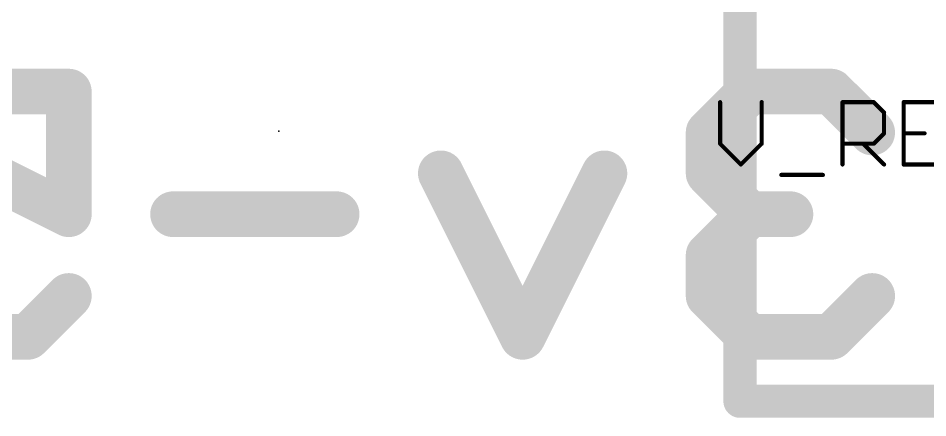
# Model space of a CAD drawing. Extents: x -128 to 56, y -3 to 18.
# Drawn here: x 26.6 to 32.16, y 5.87 to 8.31 of the extents above; entities that cross this region are included whole.
import ezdxf

# ---------------------------------------------------------------- set-up
doc = ezdxf.new("R2010")
doc.units = 0
for name, color, linetype in [('21', 53, 'CONTINUOUS'), ('22', 53, 'CONTINUOUS'), ('23', 53, 'CONTINUOUS'), ('27', 253, 'CONTINUOUS')]:
    doc.layers.add(name, color=color, linetype=linetype)

msp = doc.modelspace()

# ---------------------------------------------------------------- linework, layer by layer
at = {"layer": '21', "const_width": 0.2032}
for points in [[(31.0134, 5.969), (31.0134, 9.271)], [(37.5666, 5.969), (31.0134, 5.969)]]:
    msp.add_lwpolyline(points, dxfattribs=at)
at = {"layer": '21', "const_width": 0.1016}
for points in [[(31.0134, 6.0198, 1), (31.0134, 5.9182)], [(30.9626, 5.969, 1), (31.0642, 5.969)]]:
    msp.add_lwpolyline(points, format="xyb", dxfattribs=at)
at = {"layer": '22', "const_width": 0.2794}
for points in [[(25.9102, 7.8626), (26.9101, 7.8626)], [(26.9101, 7.8626), (26.9101, 7.1126)], [(31.0716, 7.8626), (30.8216, 7.6126)], [(31.5716, 7.8626), (31.0716, 7.8626)], [(31.8216, 7.6126), (31.5716, 7.8626)], [(30.8216, 7.6126), (30.8216, 7.3626)], [(26.9101, 7.1126), (26.4101, 7.3626)], [(29.6845, 6.3627), (29.1845, 7.3626)], [(30.1844, 7.3626), (29.6845, 6.3627)], [(30.8216, 7.3626), (31.0716, 7.1126)], [(28.5473, 7.1126), (27.5473, 7.1126)], [(31.0716, 7.1126), (30.8216, 6.8627)], [(31.0716, 7.1126), (31.3216, 7.1126)], [(30.8216, 6.8627), (30.8216, 6.6127)], [(26.6601, 6.3627), (26.9101, 6.6127)], [(30.8216, 6.6127), (31.0716, 6.3627)], [(31.5716, 6.3627), (31.8216, 6.6127)], [(26.1602, 6.3627), (26.6601, 6.3627)], [(31.0716, 6.3627), (31.5716, 6.3627)]]:
    msp.add_lwpolyline(points, dxfattribs=at)
at = {"layer": '22', "const_width": 0.1397}
for points in [[(26.9799, 7.8626, 1), (26.8402, 7.8626)], [(26.9101, 7.7927, 1), (26.9101, 7.9324)], [(31.0716, 7.9324, 1), (31.0716, 7.7927)], [(31.121, 7.8132, 1), (31.0222, 7.912)], [(31.621, 7.912, 1), (31.5222, 7.8132)], [(31.5716, 7.7927, 1), (31.5716, 7.9324)], [(30.8915, 7.6126, 1), (30.7518, 7.6126)], [(30.7723, 7.662, 1), (30.871, 7.5632)], [(31.7722, 7.5632, 1), (31.871, 7.662)], [(29.247, 7.3939, 1), (29.122, 7.3314)], [(30.2469, 7.3314, 1), (30.1219, 7.3939)], [(30.871, 7.412, 1), (30.7723, 7.3132)], [(30.7518, 7.3626, 1), (30.8915, 7.3626)], [(26.8789, 7.0502, 1), (26.9413, 7.1751)], [(27.5473, 7.1825, 1), (27.5473, 7.0428)], [(28.5473, 7.0428, 1), (28.5473, 7.1825)], [(31.0716, 7.1825, 1), (31.0716, 7.0428)], [(31.121, 7.0632, 1), (31.0222, 7.162)], [(31.0222, 7.0632, 1), (31.121, 7.162)], [(31.3216, 7.0428, 1), (31.3216, 7.1825)], [(26.8402, 7.1126, 1), (26.9799, 7.1126)], [(30.8915, 6.8627, 1), (30.7518, 6.8627)], [(30.7723, 6.9121, 1), (30.871, 6.8133)], [(26.9595, 6.5633, 1), (26.8607, 6.6621)], [(30.871, 6.6621, 1), (30.7723, 6.5633)], [(31.871, 6.5633, 1), (31.7722, 6.6621)], [(30.7518, 6.6127, 1), (30.8915, 6.6127)], [(26.6107, 6.4121, 1), (26.7095, 6.3133)], [(26.6601, 6.2929, 1), (26.6601, 6.4325)], [(29.622, 6.3939, 1), (29.7469, 6.3315)], [(29.622, 6.3315, 1), (29.7469, 6.3939)], [(31.0716, 6.4325, 1), (31.0716, 6.2929)], [(31.0222, 6.3133, 1), (31.121, 6.4121)], [(31.5222, 6.4121, 1), (31.621, 6.3133)], [(31.5716, 6.2929, 1), (31.5716, 6.4325)]]:
    msp.add_lwpolyline(points, format="xyb", dxfattribs=at)
at = {"layer": '23'}
msp.add_point((28.194, 7.62), dxfattribs=at)
at = {"layer": '27', "const_width": 0.0254}
for points in [[(30.8917, 7.7981), (30.8917, 7.5439)], [(31.1459, 7.5439), (31.1459, 7.7981)], [(31.6401, 7.4168), (31.6401, 7.7981)], [(31.6401, 7.7981), (31.8308, 7.7981)], [(31.8308, 7.7981), (31.8943, 7.7346)], [(32.2685, 7.7981), (32.0143, 7.7981)], [(32.0143, 7.7981), (32.0143, 7.4168)], [(31.8943, 7.7346), (31.8943, 7.6075)], [(31.8943, 7.6075), (31.8308, 7.5439)], [(32.0143, 7.6075), (32.1414, 7.6075)], [(30.8917, 7.5439), (31.0188, 7.4168)], [(31.0188, 7.4168), (31.1459, 7.5439)], [(31.8308, 7.5439), (31.6401, 7.5439)], [(31.7672, 7.5439), (31.8943, 7.4168)], [(32.0143, 7.4168), (32.2685, 7.4168)], [(31.2659, 7.3532), (31.5201, 7.3532)]]:
    msp.add_lwpolyline(points, dxfattribs=at)
at = {"layer": '27', "const_width": 0.0127}
for points in [[(30.8981, 7.7981, 1), (30.8854, 7.7981)], [(31.1523, 7.7981, 1), (31.1396, 7.7981)], [(31.6465, 7.7981, 1), (31.6338, 7.7981)], [(31.6401, 7.8045, 1), (31.6401, 7.7918)], [(31.8353, 7.8026, 1), (31.8263, 7.7936)], [(31.8308, 7.7918, 1), (31.8308, 7.8045)], [(32.0143, 7.8045, 1), (32.0143, 7.7918)], [(32.0207, 7.7981, 1), (32.008, 7.7981)], [(31.9007, 7.7346, 1), (31.888, 7.7346)], [(31.8898, 7.7301, 1), (31.8988, 7.7391)], [(31.8988, 7.603, 1), (31.8898, 7.612)], [(32.0143, 7.6138, 1), (32.0143, 7.6011)], [(32.1414, 7.6011, 1), (32.1414, 7.6138)], [(31.888, 7.6075, 1), (31.9007, 7.6075)], [(30.8962, 7.5484, 1), (30.8872, 7.5394)], [(30.8854, 7.5439, 1), (30.8981, 7.5439)], [(31.1396, 7.5439, 1), (31.1523, 7.5439)], [(31.1504, 7.5394, 1), (31.1414, 7.5484)], [(31.6401, 7.5503, 1), (31.6401, 7.5376)], [(31.7717, 7.5484, 1), (31.7627, 7.5394)], [(31.8263, 7.5484, 1), (31.8353, 7.5394)], [(31.8308, 7.5376, 1), (31.8308, 7.5503)], [(31.0143, 7.4213, 1), (31.0233, 7.4123)], [(31.0143, 7.4123, 1), (31.0233, 7.4213)], [(31.6338, 7.4168, 1), (31.6465, 7.4168)], [(31.8898, 7.4123, 1), (31.8988, 7.4213)], [(32.0143, 7.4232, 1), (32.0143, 7.4104)], [(32.008, 7.4168, 1), (32.0207, 7.4168)], [(31.2659, 7.3596, 1), (31.2659, 7.3469)], [(31.5201, 7.3469, 1), (31.5201, 7.3596)]]:
    msp.add_lwpolyline(points, format="xyb", dxfattribs=at)

doc.saveas('drawing.dxf')
